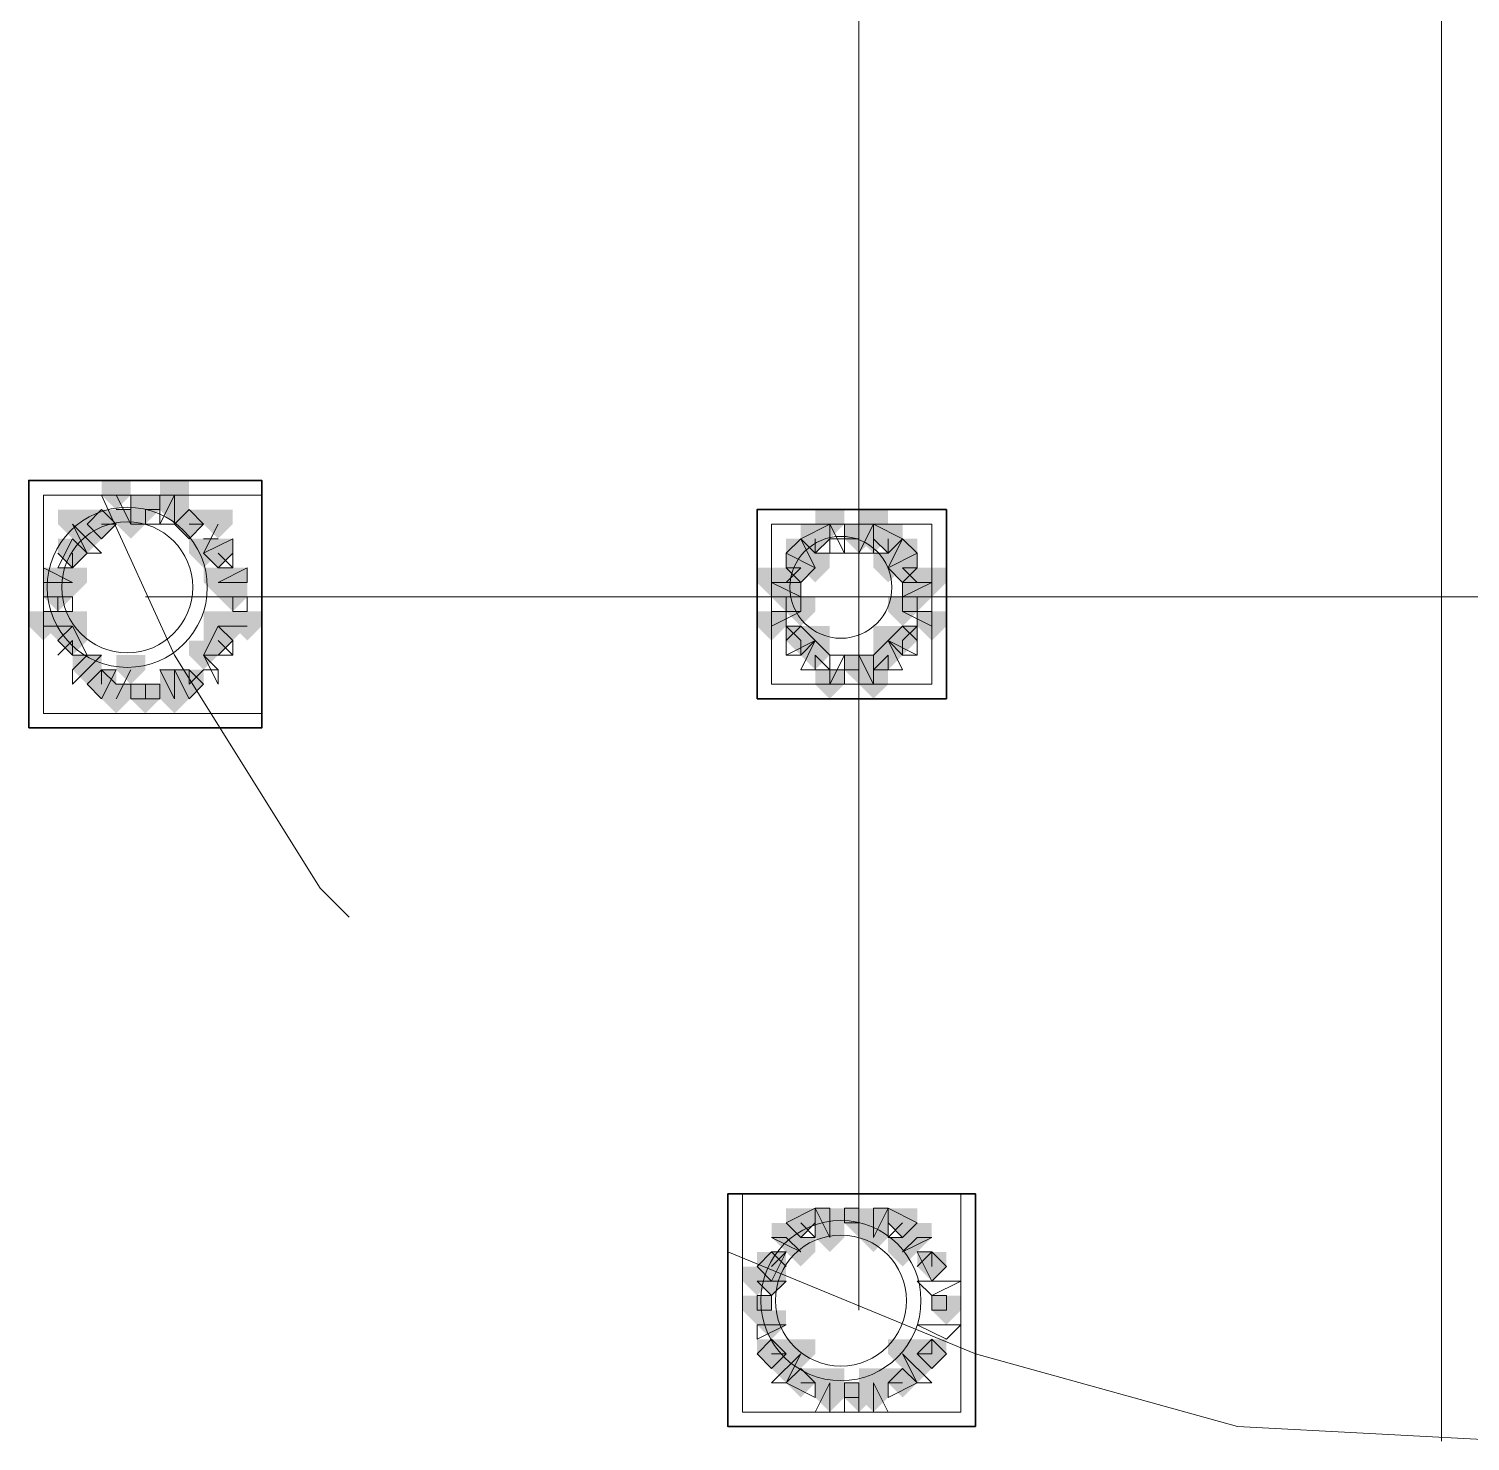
# Model space of a CAD drawing. Header units: millimetres. Extents: x 2315 to 4619, y 1334 to 1897.
# Drawn here: x 3508.08 to 3514.13, y 1548.66 to 1554.59 of the extents above; entities that cross this region are included whole.
import ezdxf

# ---------------------------------------------------------------- set-up
doc = ezdxf.new("R2010")
doc.units = ezdxf.units.MM
for name, color, linetype, true_color in [('PDF_10', 7, 'Continuous', 0x00b85c), ('PDF_AXIS', 7, 'Continuous', 0x00b85c), ('PDF_柱构件', 7, 'Continuous', 0x00b85c), ('PDF_转运站初步方案', 7, 'Continuous', 0x00b85c)]:
    doc.layers.add(name, color=color, linetype=linetype, true_color=true_color)
doc.layers.add('PDF_中心线层', color=1, linetype='Continuous')
doc.layers.add('PDF_粗实线层', color=7, linetype='Continuous')

msp = doc.modelspace()

# ---------------------------------------------------------------- hatches: boundary and pattern name
at = {"layer": 'PDF_10', "transparency": 33554559}
for points in [[(3508.5704, 1552.6298), (3508.5093, 1552.6298), (3508.5093, 1552.5687), (3508.5704, 1552.5076), (3508.6315, 1552.5687), (3508.6315, 1552.6298)], [(3508.5704, 1552.6298), (3508.5093, 1552.6298), (3508.5093, 1552.5687), (3508.5704, 1552.5076), (3508.6315, 1552.5687), (3508.6315, 1552.6298)], [(3508.3871, 1552.5687), (3508.3261, 1552.5687), (3508.3261, 1552.5076), (3508.3871, 1552.4466), (3508.4482, 1552.5076), (3508.4482, 1552.5687)], [(3508.3871, 1552.5687), (3508.3261, 1552.5687), (3508.3261, 1552.5076), (3508.3871, 1552.4466), (3508.4482, 1552.5076), (3508.4482, 1552.5687)], [(3508.3871, 1552.5687), (3508.3261, 1552.5687), (3508.3261, 1552.5076), (3508.3871, 1552.4466), (3508.4482, 1552.5076), (3508.4482, 1552.5687)], [(3508.7536, 1552.5687), (3508.6926, 1552.5687), (3508.6926, 1552.5076), (3508.7536, 1552.4466), (3508.8147, 1552.5076), (3508.8147, 1552.5687)], [(3508.7536, 1552.5687), (3508.6926, 1552.5687), (3508.6926, 1552.5076), (3508.7536, 1552.4466), (3508.8147, 1552.5076), (3508.8147, 1552.5687)], [(3508.7536, 1552.5687), (3508.6926, 1552.5687), (3508.6926, 1552.5076), (3508.7536, 1552.4466), (3508.8147, 1552.5076), (3508.8147, 1552.5687)], [(3511.3801, 1552.5076), (3511.319, 1552.5076), (3511.319, 1552.4466), (3511.3801, 1552.3855), (3511.4412, 1552.4466), (3511.4412, 1552.5076)], [(3511.3801, 1552.5076), (3511.319, 1552.5076), (3511.319, 1552.4466), (3511.3801, 1552.3855), (3511.4412, 1552.4466), (3511.4412, 1552.5076)], [(3511.5634, 1552.5076), (3511.5023, 1552.5076), (3511.5023, 1552.4466), (3511.5634, 1552.3855), (3511.6244, 1552.4466), (3511.6244, 1552.5076)], [(3511.5634, 1552.5076), (3511.5023, 1552.5076), (3511.5023, 1552.4466), (3511.5634, 1552.3855), (3511.6244, 1552.4466), (3511.6244, 1552.5076)], [(3511.6855, 1552.5076), (3511.6244, 1552.5076), (3511.6244, 1552.4466), (3511.6855, 1552.3855), (3511.7466, 1552.4466), (3511.7466, 1552.5076)], [(3511.6855, 1552.5076), (3511.6244, 1552.5076), (3511.6244, 1552.4466), (3511.6855, 1552.3855), (3511.7466, 1552.4466), (3511.7466, 1552.5076)], [(3508.265, 1552.4466), (3508.2039, 1552.4466), (3508.2039, 1552.3855), (3508.265, 1552.3244), (3508.3261, 1552.3855), (3508.3261, 1552.4466)], [(3508.265, 1552.4466), (3508.2039, 1552.4466), (3508.2039, 1552.3855), (3508.265, 1552.3244), (3508.3261, 1552.3855), (3508.3261, 1552.4466)], [(3508.8758, 1552.4466), (3508.8147, 1552.4466), (3508.8147, 1552.3855), (3508.8758, 1552.3244), (3508.9369, 1552.3855), (3508.9369, 1552.4466)], [(3508.8758, 1552.4466), (3508.8147, 1552.4466), (3508.8147, 1552.3855), (3508.8758, 1552.3244), (3508.9369, 1552.3855), (3508.9369, 1552.4466)], [(3511.319, 1552.3855), (3511.258, 1552.3855), (3511.258, 1552.3244), (3511.319, 1552.2633), (3511.3801, 1552.3244), (3511.3801, 1552.3855)], [(3511.319, 1552.3855), (3511.258, 1552.3855), (3511.258, 1552.3244), (3511.319, 1552.2633), (3511.3801, 1552.3244), (3511.3801, 1552.3855)], [(3511.7466, 1552.3855), (3511.6855, 1552.3855), (3511.6855, 1552.3244), (3511.7466, 1552.2633), (3511.8077, 1552.3244), (3511.8077, 1552.3855)], [(3511.7466, 1552.3855), (3511.6855, 1552.3855), (3511.6855, 1552.3244), (3511.7466, 1552.2633), (3511.8077, 1552.3244), (3511.8077, 1552.3855)], [(3508.2039, 1552.2633), (3508.1428, 1552.2633), (3508.1428, 1552.2022), (3508.2039, 1552.1412), (3508.265, 1552.2022), (3508.265, 1552.2633)], [(3508.2039, 1552.2633), (3508.1428, 1552.2633), (3508.1428, 1552.2022), (3508.2039, 1552.1412), (3508.265, 1552.2022), (3508.265, 1552.2633)], [(3508.2039, 1552.2633), (3508.1428, 1552.2633), (3508.1428, 1552.2022), (3508.2039, 1552.1412), (3508.265, 1552.2022), (3508.265, 1552.2633)], [(3508.9369, 1552.2633), (3508.8758, 1552.2633), (3508.8758, 1552.2022), (3508.9369, 1552.1412), (3508.998, 1552.2022), (3508.998, 1552.2633)], [(3508.9369, 1552.2633), (3508.8758, 1552.2633), (3508.8758, 1552.2022), (3508.9369, 1552.1412), (3508.998, 1552.2022), (3508.998, 1552.2633)], [(3511.258, 1552.2633), (3511.1969, 1552.2633), (3511.1969, 1552.2022), (3511.258, 1552.1412), (3511.319, 1552.2022), (3511.319, 1552.2633)], [(3511.258, 1552.2633), (3511.1969, 1552.2633), (3511.1969, 1552.2022), (3511.258, 1552.1412), (3511.319, 1552.2022), (3511.319, 1552.2633)], [(3511.258, 1552.2633), (3511.1969, 1552.2633), (3511.1969, 1552.2022), (3511.258, 1552.1412), (3511.319, 1552.2022), (3511.319, 1552.2633)], [(3511.8077, 1552.2633), (3511.7466, 1552.2633), (3511.7466, 1552.2022), (3511.8077, 1552.1412), (3511.8688, 1552.2022), (3511.8688, 1552.2633)], [(3511.8077, 1552.2633), (3511.7466, 1552.2633), (3511.7466, 1552.2022), (3511.8077, 1552.1412), (3511.8688, 1552.2022), (3511.8688, 1552.2633)], [(3511.8077, 1552.2633), (3511.7466, 1552.2633), (3511.7466, 1552.2022), (3511.8077, 1552.1412), (3511.8688, 1552.2022), (3511.8688, 1552.2633)], [(3508.265, 1552.0801), (3508.2039, 1552.0801), (3508.2039, 1552.019), (3508.265, 1551.9579), (3508.3261, 1552.019), (3508.3261, 1552.0801)], [(3508.265, 1552.0801), (3508.2039, 1552.0801), (3508.2039, 1552.019), (3508.265, 1551.9579), (3508.3261, 1552.019), (3508.3261, 1552.0801)], [(3508.8758, 1552.0801), (3508.8147, 1552.0801), (3508.8147, 1552.019), (3508.8758, 1551.9579), (3508.9369, 1552.019), (3508.9369, 1552.0801)], [(3508.8758, 1552.0801), (3508.8147, 1552.0801), (3508.8147, 1552.019), (3508.8758, 1551.9579), (3508.9369, 1552.019), (3508.9369, 1552.0801)], [(3511.319, 1552.0801), (3511.258, 1552.0801), (3511.258, 1552.019), (3511.319, 1551.9579), (3511.3801, 1552.019), (3511.3801, 1552.0801)], [(3511.319, 1552.0801), (3511.258, 1552.0801), (3511.258, 1552.019), (3511.319, 1551.9579), (3511.3801, 1552.019), (3511.3801, 1552.0801)], [(3511.7466, 1552.0801), (3511.6855, 1552.0801), (3511.6855, 1552.019), (3511.7466, 1551.9579), (3511.8077, 1552.019), (3511.8077, 1552.0801)], [(3511.7466, 1552.0801), (3511.6855, 1552.0801), (3511.6855, 1552.019), (3511.7466, 1551.9579), (3511.8077, 1552.019), (3511.8077, 1552.0801)], [(3511.3801, 1552.019), (3511.319, 1552.019), (3511.319, 1551.9579), (3511.3801, 1551.8968), (3511.4412, 1551.9579), (3511.4412, 1552.019)], [(3511.3801, 1552.019), (3511.319, 1552.019), (3511.319, 1551.9579), (3511.3801, 1551.8968), (3511.4412, 1551.9579), (3511.4412, 1552.019)], [(3511.6855, 1552.019), (3511.6244, 1552.019), (3511.6244, 1551.9579), (3511.6855, 1551.8968), (3511.7466, 1551.9579), (3511.7466, 1552.019)], [(3511.6855, 1552.019), (3511.6244, 1552.019), (3511.6244, 1551.9579), (3511.6855, 1551.8968), (3511.7466, 1551.9579), (3511.7466, 1552.019)], [(3511.5634, 1551.9579), (3511.5023, 1551.9579), (3511.5023, 1551.8968), (3511.5634, 1551.8357), (3511.6244, 1551.8968), (3511.6244, 1551.9579)], [(3511.5634, 1551.9579), (3511.5023, 1551.9579), (3511.5023, 1551.8968), (3511.5634, 1551.8357), (3511.6244, 1551.8968), (3511.6244, 1551.9579)], [(3508.3871, 1551.8968), (3508.3261, 1551.8968), (3508.3261, 1551.8357), (3508.3871, 1551.7747), (3508.4482, 1551.8357), (3508.4482, 1551.8968)], [(3508.3871, 1551.8968), (3508.3261, 1551.8968), (3508.3261, 1551.8357), (3508.3871, 1551.7747), (3508.4482, 1551.8357), (3508.4482, 1551.8968)], [(3508.7536, 1551.8968), (3508.6926, 1551.8968), (3508.6926, 1551.8357), (3508.7536, 1551.7747), (3508.8147, 1551.8357), (3508.8147, 1551.8968)], [(3508.7536, 1551.8968), (3508.6926, 1551.8968), (3508.6926, 1551.8357), (3508.7536, 1551.7747), (3508.8147, 1551.8357), (3508.8147, 1551.8968)], [(3508.5704, 1551.8357), (3508.5093, 1551.8357), (3508.5093, 1551.7747), (3508.5704, 1551.7136), (3508.6315, 1551.7747), (3508.6315, 1551.8357)], [(3508.5704, 1551.8357), (3508.5093, 1551.8357), (3508.5093, 1551.7747), (3508.5704, 1551.7136), (3508.6315, 1551.7747), (3508.6315, 1551.8357)], [(3511.319, 1549.6368), (3511.258, 1549.6368), (3511.258, 1549.5757), (3511.319, 1549.5147), (3511.3801, 1549.5757), (3511.3801, 1549.6368)], [(3511.319, 1549.6368), (3511.258, 1549.6368), (3511.258, 1549.5757), (3511.319, 1549.5147), (3511.3801, 1549.5757), (3511.3801, 1549.6368)], [(3511.5634, 1549.6368), (3511.5023, 1549.6368), (3511.5023, 1549.5757), (3511.5634, 1549.5147), (3511.6244, 1549.5757), (3511.6244, 1549.6368)], [(3511.5634, 1549.6368), (3511.5023, 1549.6368), (3511.5023, 1549.5757), (3511.5634, 1549.5147), (3511.6244, 1549.5757), (3511.6244, 1549.6368)], [(3511.7466, 1549.6368), (3511.6855, 1549.6368), (3511.6855, 1549.5757), (3511.7466, 1549.5147), (3511.8077, 1549.5757), (3511.8077, 1549.6368)], [(3511.7466, 1549.6368), (3511.6855, 1549.6368), (3511.6855, 1549.5757), (3511.7466, 1549.5147), (3511.8077, 1549.5757), (3511.8077, 1549.6368)], [(3511.1969, 1549.4536), (3511.1358, 1549.4536), (3511.1358, 1549.3925), (3511.1969, 1549.3314), (3511.258, 1549.3925), (3511.258, 1549.4536)], [(3511.1969, 1549.4536), (3511.1358, 1549.4536), (3511.1358, 1549.3925), (3511.1969, 1549.3314), (3511.258, 1549.3925), (3511.258, 1549.4536)], [(3511.8688, 1549.4536), (3511.8077, 1549.4536), (3511.8077, 1549.3925), (3511.8688, 1549.3314), (3511.9299, 1549.3925), (3511.9299, 1549.4536)], [(3511.8688, 1549.4536), (3511.8077, 1549.4536), (3511.8077, 1549.3925), (3511.8688, 1549.3314), (3511.9299, 1549.3925), (3511.9299, 1549.4536)], [(3511.1358, 1549.2703), (3511.0747, 1549.2703), (3511.0747, 1549.2093), (3511.1358, 1549.1482), (3511.1969, 1549.2093), (3511.1969, 1549.2703)], [(3511.1358, 1549.2703), (3511.0747, 1549.2703), (3511.0747, 1549.2093), (3511.1358, 1549.1482), (3511.1969, 1549.2093), (3511.1969, 1549.2703)], [(3511.9299, 1549.2703), (3511.8688, 1549.2703), (3511.8688, 1549.2093), (3511.9299, 1549.1482), (3511.9909, 1549.2093), (3511.9909, 1549.2703)], [(3511.9299, 1549.2703), (3511.8688, 1549.2703), (3511.8688, 1549.2093), (3511.9299, 1549.1482), (3511.9909, 1549.2093), (3511.9909, 1549.2703)], [(3511.1969, 1549.0871), (3511.1358, 1549.0871), (3511.1358, 1549.026), (3511.1969, 1548.9649), (3511.258, 1549.026), (3511.258, 1549.0871)], [(3511.1969, 1549.0871), (3511.1358, 1549.0871), (3511.1358, 1549.026), (3511.1969, 1548.9649), (3511.258, 1549.026), (3511.258, 1549.0871)], [(3511.8688, 1549.0871), (3511.8077, 1549.0871), (3511.8077, 1549.026), (3511.8688, 1548.9649), (3511.9299, 1549.026), (3511.9299, 1549.0871)], [(3511.8688, 1549.0871), (3511.8077, 1549.0871), (3511.8077, 1549.026), (3511.8688, 1548.9649), (3511.9299, 1549.026), (3511.9299, 1549.0871)], [(3511.319, 1548.9649), (3511.258, 1548.9649), (3511.258, 1548.9039), (3511.319, 1548.8428), (3511.3801, 1548.9039), (3511.3801, 1548.9649)], [(3511.319, 1548.9649), (3511.258, 1548.9649), (3511.258, 1548.9039), (3511.319, 1548.8428), (3511.3801, 1548.9039), (3511.3801, 1548.9649)], [(3511.7466, 1548.9649), (3511.6855, 1548.9649), (3511.6855, 1548.9039), (3511.7466, 1548.8428), (3511.8077, 1548.9039), (3511.8077, 1548.9649)], [(3511.7466, 1548.9649), (3511.6855, 1548.9649), (3511.6855, 1548.9039), (3511.7466, 1548.8428), (3511.8077, 1548.9039), (3511.8077, 1548.9649)], [(3511.5634, 1548.9039), (3511.5023, 1548.9039), (3511.5023, 1548.8428), (3511.5634, 1548.7817), (3511.6244, 1548.8428), (3511.6244, 1548.9039)], [(3511.5634, 1548.9039), (3511.5023, 1548.9039), (3511.5023, 1548.8428), (3511.5634, 1548.7817), (3511.6244, 1548.8428), (3511.6244, 1548.9039)]]:
    msp.add_hatch(color=256, dxfattribs=at).paths.add_polyline_path(points)
at = {"layer": 'PDF_柱构件', "transparency": 33554559}
for points in [[(3508.4482, 1552.6909), (3508.3871, 1552.6909), (3508.3871, 1552.6298), (3508.4482, 1552.5687), (3508.5093, 1552.6298), (3508.5093, 1552.6909)], [(3508.6926, 1552.6909), (3508.6315, 1552.6909), (3508.6315, 1552.6298), (3508.6926, 1552.5687), (3508.7536, 1552.6298), (3508.7536, 1552.6909)], [(3508.6926, 1552.6298), (3508.6315, 1552.6298), (3508.6315, 1552.5687), (3508.6926, 1552.5076), (3508.7536, 1552.5687), (3508.7536, 1552.6298)], [(3508.265, 1552.5687), (3508.2039, 1552.5687), (3508.2039, 1552.5076), (3508.265, 1552.4466), (3508.3261, 1552.5076), (3508.3261, 1552.5687)], [(3508.5093, 1552.5687), (3508.4482, 1552.5687), (3508.4482, 1552.5076), (3508.5093, 1552.4466), (3508.5704, 1552.5076), (3508.5704, 1552.5687)], [(3508.8758, 1552.5687), (3508.8147, 1552.5687), (3508.8147, 1552.5076), (3508.8758, 1552.4466), (3508.9369, 1552.5076), (3508.9369, 1552.5687)], [(3511.4412, 1552.5687), (3511.3801, 1552.5687), (3511.3801, 1552.5076), (3511.4412, 1552.4466), (3511.5023, 1552.5076), (3511.5023, 1552.5687)], [(3511.6244, 1552.5687), (3511.5634, 1552.5687), (3511.5634, 1552.5076), (3511.6244, 1552.4466), (3511.6855, 1552.5076), (3511.6855, 1552.5687)], [(3508.3261, 1552.5076), (3508.265, 1552.5076), (3508.265, 1552.4466), (3508.3261, 1552.3855), (3508.3871, 1552.4466), (3508.3871, 1552.5076)], [(3511.6244, 1552.5076), (3511.5634, 1552.5076), (3511.5634, 1552.4466), (3511.6244, 1552.3855), (3511.6855, 1552.4466), (3511.6855, 1552.5076)], [(3508.8147, 1552.4466), (3508.7536, 1552.4466), (3508.7536, 1552.3855), (3508.8147, 1552.3244), (3508.8758, 1552.3855), (3508.8758, 1552.4466)], [(3511.319, 1552.4466), (3511.258, 1552.4466), (3511.258, 1552.3855), (3511.319, 1552.3244), (3511.3801, 1552.3855), (3511.3801, 1552.4466)], [(3511.7466, 1552.4466), (3511.6855, 1552.4466), (3511.6855, 1552.3855), (3511.7466, 1552.3244), (3511.8077, 1552.3855), (3511.8077, 1552.4466)], [(3511.3801, 1552.3855), (3511.319, 1552.3855), (3511.319, 1552.3244), (3511.3801, 1552.2633), (3511.4412, 1552.3244), (3511.4412, 1552.3855)], [(3511.6855, 1552.3855), (3511.6244, 1552.3855), (3511.6244, 1552.3244), (3511.6855, 1552.2633), (3511.7466, 1552.3244), (3511.7466, 1552.3855)], [(3508.2039, 1552.3244), (3508.1428, 1552.3244), (3508.1428, 1552.2633), (3508.2039, 1552.2022), (3508.265, 1552.2633), (3508.265, 1552.3244)], [(3508.265, 1552.3244), (3508.2039, 1552.3244), (3508.2039, 1552.2633), (3508.265, 1552.2022), (3508.3261, 1552.2633), (3508.3261, 1552.3244)], [(3508.8758, 1552.3244), (3508.8147, 1552.3244), (3508.8147, 1552.2633), (3508.8758, 1552.2022), (3508.9369, 1552.2633), (3508.9369, 1552.3244)], [(3508.9369, 1552.3244), (3508.8758, 1552.3244), (3508.8758, 1552.2633), (3508.9369, 1552.2022), (3508.998, 1552.2633), (3508.998, 1552.3244)], [(3511.1969, 1552.3244), (3511.1358, 1552.3244), (3511.1358, 1552.2633), (3511.1969, 1552.2022), (3511.258, 1552.2633), (3511.258, 1552.3244)], [(3511.258, 1552.3244), (3511.1969, 1552.3244), (3511.1969, 1552.2633), (3511.258, 1552.2022), (3511.319, 1552.2633), (3511.319, 1552.3244)], [(3511.8077, 1552.3244), (3511.7466, 1552.3244), (3511.7466, 1552.2633), (3511.8077, 1552.2022), (3511.8688, 1552.2633), (3511.8688, 1552.3244)], [(3511.8688, 1552.3244), (3511.8077, 1552.3244), (3511.8077, 1552.2633), (3511.8688, 1552.2022), (3511.9299, 1552.2633), (3511.9299, 1552.3244)], [(3511.319, 1552.2022), (3511.258, 1552.2022), (3511.258, 1552.1412), (3511.319, 1552.0801), (3511.3801, 1552.1412), (3511.3801, 1552.2022)], [(3511.7466, 1552.2022), (3511.6855, 1552.2022), (3511.6855, 1552.1412), (3511.7466, 1552.0801), (3511.8077, 1552.1412), (3511.8077, 1552.2022)], [(3508.1428, 1552.1412), (3508.0817, 1552.1412), (3508.0817, 1552.0801), (3508.1428, 1552.019), (3508.2039, 1552.0801), (3508.2039, 1552.1412)], [(3508.2039, 1552.1412), (3508.1428, 1552.1412), (3508.1428, 1552.0801), (3508.2039, 1552.019), (3508.265, 1552.0801), (3508.265, 1552.1412)], [(3508.265, 1552.1412), (3508.2039, 1552.1412), (3508.2039, 1552.0801), (3508.265, 1552.019), (3508.3261, 1552.0801), (3508.3261, 1552.1412)], [(3508.8758, 1552.1412), (3508.8147, 1552.1412), (3508.8147, 1552.0801), (3508.8758, 1552.019), (3508.9369, 1552.0801), (3508.9369, 1552.1412)], [(3508.9369, 1552.1412), (3508.8758, 1552.1412), (3508.8758, 1552.0801), (3508.9369, 1552.019), (3508.998, 1552.0801), (3508.998, 1552.1412)], [(3508.998, 1552.1412), (3508.9369, 1552.1412), (3508.9369, 1552.0801), (3508.998, 1552.019), (3509.059, 1552.0801), (3509.059, 1552.1412)], [(3511.1969, 1552.1412), (3511.1358, 1552.1412), (3511.1358, 1552.0801), (3511.1969, 1552.019), (3511.258, 1552.0801), (3511.258, 1552.1412)], [(3511.8688, 1552.1412), (3511.8077, 1552.1412), (3511.8077, 1552.0801), (3511.8688, 1552.019), (3511.9299, 1552.0801), (3511.9299, 1552.1412)], [(3511.3801, 1552.0801), (3511.319, 1552.0801), (3511.319, 1552.019), (3511.3801, 1551.9579), (3511.4412, 1552.019), (3511.4412, 1552.0801)], [(3511.6855, 1552.0801), (3511.6244, 1552.0801), (3511.6244, 1552.019), (3511.6855, 1551.9579), (3511.7466, 1552.019), (3511.7466, 1552.0801)], [(3508.8147, 1552.019), (3508.7536, 1552.019), (3508.7536, 1551.9579), (3508.8147, 1551.8968), (3508.8758, 1551.9579), (3508.8758, 1552.019)], [(3508.3261, 1551.9579), (3508.265, 1551.9579), (3508.265, 1551.8968), (3508.3261, 1551.8357), (3508.3871, 1551.8968), (3508.3871, 1551.9579)], [(3508.5093, 1551.9579), (3508.4482, 1551.9579), (3508.4482, 1551.8968), (3508.5093, 1551.8357), (3508.5704, 1551.8968), (3508.5704, 1551.9579)], [(3511.6244, 1551.9579), (3511.5634, 1551.9579), (3511.5634, 1551.8968), (3511.6244, 1551.8357), (3511.6855, 1551.8968), (3511.6855, 1551.9579)], [(3508.6926, 1551.8968), (3508.6315, 1551.8968), (3508.6315, 1551.8357), (3508.6926, 1551.7747), (3508.7536, 1551.8357), (3508.7536, 1551.8968)], [(3511.4412, 1551.8968), (3511.3801, 1551.8968), (3511.3801, 1551.8357), (3511.4412, 1551.7747), (3511.5023, 1551.8357), (3511.5023, 1551.8968)], [(3511.6244, 1551.8968), (3511.5634, 1551.8968), (3511.5634, 1551.8357), (3511.6244, 1551.7747), (3511.6855, 1551.8357), (3511.6855, 1551.8968)], [(3508.4482, 1551.8357), (3508.3871, 1551.8357), (3508.3871, 1551.7747), (3508.4482, 1551.7136), (3508.5093, 1551.7747), (3508.5093, 1551.8357)], [(3508.6926, 1551.8357), (3508.6315, 1551.8357), (3508.6315, 1551.7747), (3508.6926, 1551.7136), (3508.7536, 1551.7747), (3508.7536, 1551.8357)], [(3511.4412, 1549.6368), (3511.3801, 1549.6368), (3511.3801, 1549.5757), (3511.4412, 1549.5147), (3511.5023, 1549.5757), (3511.5023, 1549.6368)], [(3511.6244, 1549.6368), (3511.5634, 1549.6368), (3511.5634, 1549.5757), (3511.6244, 1549.5147), (3511.6855, 1549.5757), (3511.6855, 1549.6368)], [(3511.258, 1549.5757), (3511.1969, 1549.5757), (3511.1969, 1549.5147), (3511.258, 1549.4536), (3511.319, 1549.5147), (3511.319, 1549.5757)], [(3511.4412, 1549.5757), (3511.3801, 1549.5757), (3511.3801, 1549.5147), (3511.4412, 1549.4536), (3511.5023, 1549.5147), (3511.5023, 1549.5757)], [(3511.6244, 1549.5757), (3511.5634, 1549.5757), (3511.5634, 1549.5147), (3511.6244, 1549.4536), (3511.6855, 1549.5147), (3511.6855, 1549.5757)], [(3511.8077, 1549.5757), (3511.7466, 1549.5757), (3511.7466, 1549.5147), (3511.8077, 1549.4536), (3511.8688, 1549.5147), (3511.8688, 1549.5757)], [(3511.319, 1549.5147), (3511.258, 1549.5147), (3511.258, 1549.4536), (3511.319, 1549.3925), (3511.3801, 1549.4536), (3511.3801, 1549.5147)], [(3511.7466, 1549.5147), (3511.6855, 1549.5147), (3511.6855, 1549.4536), (3511.7466, 1549.3925), (3511.8077, 1549.4536), (3511.8077, 1549.5147)], [(3511.1358, 1549.3925), (3511.0747, 1549.3925), (3511.0747, 1549.3314), (3511.1358, 1549.2703), (3511.1969, 1549.3314), (3511.1969, 1549.3925)], [(3511.1969, 1549.3925), (3511.1358, 1549.3925), (3511.1358, 1549.3314), (3511.1969, 1549.2703), (3511.258, 1549.3314), (3511.258, 1549.3925)], [(3511.1969, 1549.2093), (3511.1358, 1549.2093), (3511.1358, 1549.1482), (3511.1969, 1549.0871), (3511.258, 1549.1482), (3511.258, 1549.2093)], [(3511.319, 1549.0871), (3511.258, 1549.0871), (3511.258, 1549.026), (3511.319, 1548.9649), (3511.3801, 1549.026), (3511.3801, 1549.0871)], [(3511.7466, 1549.0871), (3511.6855, 1549.0871), (3511.6855, 1549.026), (3511.7466, 1548.9649), (3511.8077, 1549.026), (3511.8077, 1549.0871)], [(3511.258, 1549.026), (3511.1969, 1549.026), (3511.1969, 1548.9649), (3511.258, 1548.9039), (3511.319, 1548.9649), (3511.319, 1549.026)], [(3511.8077, 1549.026), (3511.7466, 1549.026), (3511.7466, 1548.9649), (3511.8077, 1548.9039), (3511.8688, 1548.9649), (3511.8688, 1549.026)], [(3511.4412, 1548.9649), (3511.3801, 1548.9649), (3511.3801, 1548.9039), (3511.4412, 1548.8428), (3511.5023, 1548.9039), (3511.5023, 1548.9649)], [(3511.6244, 1548.9649), (3511.5634, 1548.9649), (3511.5634, 1548.9039), (3511.6244, 1548.8428), (3511.6855, 1548.9039), (3511.6855, 1548.9649)], [(3511.4412, 1548.9039), (3511.3801, 1548.9039), (3511.3801, 1548.8428), (3511.4412, 1548.7817), (3511.5023, 1548.8428), (3511.5023, 1548.9039)], [(3511.6244, 1548.9039), (3511.5634, 1548.9039), (3511.5634, 1548.8428), (3511.6244, 1548.7817), (3511.6855, 1548.8428), (3511.6855, 1548.9039)]]:
    msp.add_hatch(color=256, dxfattribs=at).paths.add_polyline_path(points)
at = {"layer": 'PDF_转运站初步方案', "transparency": 33554559}
for points in [[(3508.5704, 1552.6298), (3508.5093, 1552.6298), (3508.5093, 1552.5687), (3508.5704, 1552.5076), (3508.6315, 1552.5687), (3508.6315, 1552.6298)], [(3508.5704, 1552.6298), (3508.5093, 1552.6298), (3508.5093, 1552.5687), (3508.5704, 1552.5076), (3508.6315, 1552.5687), (3508.6315, 1552.6298)], [(3508.3871, 1552.5687), (3508.3261, 1552.5687), (3508.3261, 1552.5076), (3508.3871, 1552.4466), (3508.4482, 1552.5076), (3508.4482, 1552.5687)], [(3508.3871, 1552.5687), (3508.3261, 1552.5687), (3508.3261, 1552.5076), (3508.3871, 1552.4466), (3508.4482, 1552.5076), (3508.4482, 1552.5687)], [(3508.7536, 1552.5687), (3508.6926, 1552.5687), (3508.6926, 1552.5076), (3508.7536, 1552.4466), (3508.8147, 1552.5076), (3508.8147, 1552.5687)], [(3508.7536, 1552.5687), (3508.6926, 1552.5687), (3508.6926, 1552.5076), (3508.7536, 1552.4466), (3508.8147, 1552.5076), (3508.8147, 1552.5687)], [(3511.3801, 1552.5076), (3511.319, 1552.5076), (3511.319, 1552.4466), (3511.3801, 1552.3855), (3511.4412, 1552.4466), (3511.4412, 1552.5076)], [(3511.3801, 1552.5076), (3511.319, 1552.5076), (3511.319, 1552.4466), (3511.3801, 1552.3855), (3511.4412, 1552.4466), (3511.4412, 1552.5076)], [(3511.5634, 1552.5076), (3511.5023, 1552.5076), (3511.5023, 1552.4466), (3511.5634, 1552.3855), (3511.6244, 1552.4466), (3511.6244, 1552.5076)], [(3511.5634, 1552.5076), (3511.5023, 1552.5076), (3511.5023, 1552.4466), (3511.5634, 1552.3855), (3511.6244, 1552.4466), (3511.6244, 1552.5076)], [(3511.6855, 1552.5076), (3511.6244, 1552.5076), (3511.6244, 1552.4466), (3511.6855, 1552.3855), (3511.7466, 1552.4466), (3511.7466, 1552.5076)], [(3511.6855, 1552.5076), (3511.6244, 1552.5076), (3511.6244, 1552.4466), (3511.6855, 1552.3855), (3511.7466, 1552.4466), (3511.7466, 1552.5076)], [(3508.265, 1552.4466), (3508.2039, 1552.4466), (3508.2039, 1552.3855), (3508.265, 1552.3244), (3508.3261, 1552.3855), (3508.3261, 1552.4466)], [(3508.265, 1552.4466), (3508.2039, 1552.4466), (3508.2039, 1552.3855), (3508.265, 1552.3244), (3508.3261, 1552.3855), (3508.3261, 1552.4466)], [(3508.8758, 1552.4466), (3508.8147, 1552.4466), (3508.8147, 1552.3855), (3508.8758, 1552.3244), (3508.9369, 1552.3855), (3508.9369, 1552.4466)], [(3508.8758, 1552.4466), (3508.8147, 1552.4466), (3508.8147, 1552.3855), (3508.8758, 1552.3244), (3508.9369, 1552.3855), (3508.9369, 1552.4466)], [(3511.319, 1552.3855), (3511.258, 1552.3855), (3511.258, 1552.3244), (3511.319, 1552.2633), (3511.3801, 1552.3244), (3511.3801, 1552.3855)], [(3511.319, 1552.3855), (3511.258, 1552.3855), (3511.258, 1552.3244), (3511.319, 1552.2633), (3511.3801, 1552.3244), (3511.3801, 1552.3855)], [(3511.7466, 1552.3855), (3511.6855, 1552.3855), (3511.6855, 1552.3244), (3511.7466, 1552.2633), (3511.8077, 1552.3244), (3511.8077, 1552.3855)], [(3511.7466, 1552.3855), (3511.6855, 1552.3855), (3511.6855, 1552.3244), (3511.7466, 1552.2633), (3511.8077, 1552.3244), (3511.8077, 1552.3855)], [(3508.2039, 1552.2633), (3508.1428, 1552.2633), (3508.1428, 1552.2022), (3508.2039, 1552.1412), (3508.265, 1552.2022), (3508.265, 1552.2633)], [(3508.2039, 1552.2633), (3508.1428, 1552.2633), (3508.1428, 1552.2022), (3508.2039, 1552.1412), (3508.265, 1552.2022), (3508.265, 1552.2633)], [(3508.9369, 1552.2633), (3508.8758, 1552.2633), (3508.8758, 1552.2022), (3508.9369, 1552.1412), (3508.998, 1552.2022), (3508.998, 1552.2633)], [(3508.9369, 1552.2633), (3508.8758, 1552.2633), (3508.8758, 1552.2022), (3508.9369, 1552.1412), (3508.998, 1552.2022), (3508.998, 1552.2633)], [(3511.258, 1552.2633), (3511.1969, 1552.2633), (3511.1969, 1552.2022), (3511.258, 1552.1412), (3511.319, 1552.2022), (3511.319, 1552.2633)], [(3511.258, 1552.2633), (3511.1969, 1552.2633), (3511.1969, 1552.2022), (3511.258, 1552.1412), (3511.319, 1552.2022), (3511.319, 1552.2633)], [(3511.8077, 1552.2633), (3511.7466, 1552.2633), (3511.7466, 1552.2022), (3511.8077, 1552.1412), (3511.8688, 1552.2022), (3511.8688, 1552.2633)], [(3511.8077, 1552.2633), (3511.7466, 1552.2633), (3511.7466, 1552.2022), (3511.8077, 1552.1412), (3511.8688, 1552.2022), (3511.8688, 1552.2633)], [(3508.265, 1552.0801), (3508.2039, 1552.0801), (3508.2039, 1552.019), (3508.265, 1551.9579), (3508.3261, 1552.019), (3508.3261, 1552.0801)], [(3508.265, 1552.0801), (3508.2039, 1552.0801), (3508.2039, 1552.019), (3508.265, 1551.9579), (3508.3261, 1552.019), (3508.3261, 1552.0801)], [(3508.8758, 1552.0801), (3508.8147, 1552.0801), (3508.8147, 1552.019), (3508.8758, 1551.9579), (3508.9369, 1552.019), (3508.9369, 1552.0801)], [(3508.8758, 1552.0801), (3508.8147, 1552.0801), (3508.8147, 1552.019), (3508.8758, 1551.9579), (3508.9369, 1552.019), (3508.9369, 1552.0801)], [(3511.319, 1552.0801), (3511.258, 1552.0801), (3511.258, 1552.019), (3511.319, 1551.9579), (3511.3801, 1552.019), (3511.3801, 1552.0801)], [(3511.319, 1552.0801), (3511.258, 1552.0801), (3511.258, 1552.019), (3511.319, 1551.9579), (3511.3801, 1552.019), (3511.3801, 1552.0801)], [(3511.7466, 1552.0801), (3511.6855, 1552.0801), (3511.6855, 1552.019), (3511.7466, 1551.9579), (3511.8077, 1552.019), (3511.8077, 1552.0801)], [(3511.7466, 1552.0801), (3511.6855, 1552.0801), (3511.6855, 1552.019), (3511.7466, 1551.9579), (3511.8077, 1552.019), (3511.8077, 1552.0801)], [(3511.3801, 1552.019), (3511.319, 1552.019), (3511.319, 1551.9579), (3511.3801, 1551.8968), (3511.4412, 1551.9579), (3511.4412, 1552.019)], [(3511.3801, 1552.019), (3511.319, 1552.019), (3511.319, 1551.9579), (3511.3801, 1551.8968), (3511.4412, 1551.9579), (3511.4412, 1552.019)], [(3511.6855, 1552.019), (3511.6244, 1552.019), (3511.6244, 1551.9579), (3511.6855, 1551.8968), (3511.7466, 1551.9579), (3511.7466, 1552.019)], [(3511.6855, 1552.019), (3511.6244, 1552.019), (3511.6244, 1551.9579), (3511.6855, 1551.8968), (3511.7466, 1551.9579), (3511.7466, 1552.019)], [(3511.5634, 1551.9579), (3511.5023, 1551.9579), (3511.5023, 1551.8968), (3511.5634, 1551.8357), (3511.6244, 1551.8968), (3511.6244, 1551.9579)], [(3511.5634, 1551.9579), (3511.5023, 1551.9579), (3511.5023, 1551.8968), (3511.5634, 1551.8357), (3511.6244, 1551.8968), (3511.6244, 1551.9579)], [(3508.3871, 1551.8968), (3508.3261, 1551.8968), (3508.3261, 1551.8357), (3508.3871, 1551.7747), (3508.4482, 1551.8357), (3508.4482, 1551.8968)], [(3508.3871, 1551.8968), (3508.3261, 1551.8968), (3508.3261, 1551.8357), (3508.3871, 1551.7747), (3508.4482, 1551.8357), (3508.4482, 1551.8968)], [(3508.7536, 1551.8968), (3508.6926, 1551.8968), (3508.6926, 1551.8357), (3508.7536, 1551.7747), (3508.8147, 1551.8357), (3508.8147, 1551.8968)], [(3508.7536, 1551.8968), (3508.6926, 1551.8968), (3508.6926, 1551.8357), (3508.7536, 1551.7747), (3508.8147, 1551.8357), (3508.8147, 1551.8968)], [(3508.5704, 1551.8357), (3508.5093, 1551.8357), (3508.5093, 1551.7747), (3508.5704, 1551.7136), (3508.6315, 1551.7747), (3508.6315, 1551.8357)], [(3508.5704, 1551.8357), (3508.5093, 1551.8357), (3508.5093, 1551.7747), (3508.5704, 1551.7136), (3508.6315, 1551.7747), (3508.6315, 1551.8357)], [(3511.319, 1549.6368), (3511.258, 1549.6368), (3511.258, 1549.5757), (3511.319, 1549.5147), (3511.3801, 1549.5757), (3511.3801, 1549.6368)], [(3511.319, 1549.6368), (3511.258, 1549.6368), (3511.258, 1549.5757), (3511.319, 1549.5147), (3511.3801, 1549.5757), (3511.3801, 1549.6368)], [(3511.5634, 1549.6368), (3511.5023, 1549.6368), (3511.5023, 1549.5757), (3511.5634, 1549.5147), (3511.6244, 1549.5757), (3511.6244, 1549.6368)], [(3511.5634, 1549.6368), (3511.5023, 1549.6368), (3511.5023, 1549.5757), (3511.5634, 1549.5147), (3511.6244, 1549.5757), (3511.6244, 1549.6368)], [(3511.7466, 1549.6368), (3511.6855, 1549.6368), (3511.6855, 1549.5757), (3511.7466, 1549.5147), (3511.8077, 1549.5757), (3511.8077, 1549.6368)], [(3511.7466, 1549.6368), (3511.6855, 1549.6368), (3511.6855, 1549.5757), (3511.7466, 1549.5147), (3511.8077, 1549.5757), (3511.8077, 1549.6368)], [(3511.1969, 1549.4536), (3511.1358, 1549.4536), (3511.1358, 1549.3925), (3511.1969, 1549.3314), (3511.258, 1549.3925), (3511.258, 1549.4536)], [(3511.1969, 1549.4536), (3511.1358, 1549.4536), (3511.1358, 1549.3925), (3511.1969, 1549.3314), (3511.258, 1549.3925), (3511.258, 1549.4536)], [(3511.8688, 1549.4536), (3511.8077, 1549.4536), (3511.8077, 1549.3925), (3511.8688, 1549.3314), (3511.9299, 1549.3925), (3511.9299, 1549.4536)], [(3511.8688, 1549.4536), (3511.8077, 1549.4536), (3511.8077, 1549.3925), (3511.8688, 1549.3314), (3511.9299, 1549.3925), (3511.9299, 1549.4536)], [(3511.1358, 1549.2703), (3511.0747, 1549.2703), (3511.0747, 1549.2093), (3511.1358, 1549.1482), (3511.1969, 1549.2093), (3511.1969, 1549.2703)], [(3511.1358, 1549.2703), (3511.0747, 1549.2703), (3511.0747, 1549.2093), (3511.1358, 1549.1482), (3511.1969, 1549.2093), (3511.1969, 1549.2703)], [(3511.9299, 1549.2703), (3511.8688, 1549.2703), (3511.8688, 1549.2093), (3511.9299, 1549.1482), (3511.9909, 1549.2093), (3511.9909, 1549.2703)], [(3511.9299, 1549.2703), (3511.8688, 1549.2703), (3511.8688, 1549.2093), (3511.9299, 1549.1482), (3511.9909, 1549.2093), (3511.9909, 1549.2703)], [(3511.1969, 1549.0871), (3511.1358, 1549.0871), (3511.1358, 1549.026), (3511.1969, 1548.9649), (3511.258, 1549.026), (3511.258, 1549.0871)], [(3511.1969, 1549.0871), (3511.1358, 1549.0871), (3511.1358, 1549.026), (3511.1969, 1548.9649), (3511.258, 1549.026), (3511.258, 1549.0871)], [(3511.8688, 1549.0871), (3511.8077, 1549.0871), (3511.8077, 1549.026), (3511.8688, 1548.9649), (3511.9299, 1549.026), (3511.9299, 1549.0871)], [(3511.8688, 1549.0871), (3511.8077, 1549.0871), (3511.8077, 1549.026), (3511.8688, 1548.9649), (3511.9299, 1549.026), (3511.9299, 1549.0871)], [(3511.319, 1548.9649), (3511.258, 1548.9649), (3511.258, 1548.9039), (3511.319, 1548.8428), (3511.3801, 1548.9039), (3511.3801, 1548.9649)], [(3511.319, 1548.9649), (3511.258, 1548.9649), (3511.258, 1548.9039), (3511.319, 1548.8428), (3511.3801, 1548.9039), (3511.3801, 1548.9649)], [(3511.7466, 1548.9649), (3511.6855, 1548.9649), (3511.6855, 1548.9039), (3511.7466, 1548.8428), (3511.8077, 1548.9039), (3511.8077, 1548.9649)], [(3511.7466, 1548.9649), (3511.6855, 1548.9649), (3511.6855, 1548.9039), (3511.7466, 1548.8428), (3511.8077, 1548.9039), (3511.8077, 1548.9649)], [(3511.5634, 1548.9039), (3511.5023, 1548.9039), (3511.5023, 1548.8428), (3511.5634, 1548.7817), (3511.6244, 1548.8428), (3511.6244, 1548.9039)], [(3511.5634, 1548.9039), (3511.5023, 1548.9039), (3511.5023, 1548.8428), (3511.5634, 1548.7817), (3511.6244, 1548.8428), (3511.6244, 1548.9039)]]:
    msp.add_hatch(color=256, dxfattribs=at).paths.add_polyline_path(points)

# ---------------------------------------------------------------- linework, layer by layer
at = {"layer": 'PDF_10', "lineweight": 18}
for points in [[(3508.6315, 1552.5687), (3508.5704, 1552.5687), (3508.5704, 1552.5076)], [(3508.4482, 1552.5076), (3508.3871, 1552.5076)], [(3508.8147, 1552.5076), (3508.7536, 1552.5076)], [(3511.5634, 1552.5076), (3511.5634, 1552.4466), (3511.5023, 1552.4466)], [(3511.4412, 1552.4466), (3511.3801, 1552.3855), (3511.3801, 1552.4466)], [(3511.6855, 1552.4466), (3511.6855, 1552.3855), (3511.6244, 1552.4466)], [(3508.265, 1552.3855), (3508.265, 1552.3244), (3508.2039, 1552.3855)], [(3508.9369, 1552.3244), (3508.8758, 1552.3855)], [(3508.8758, 1552.3244), (3508.9369, 1552.3855)], [(3511.258, 1552.3244), (3511.319, 1552.3244), (3511.258, 1552.2633)], [(3511.8077, 1552.2633), (3511.7466, 1552.3244), (3511.8077, 1552.3244)], [(3508.2039, 1552.2022), (3508.2039, 1552.1412)], [(3508.9369, 1552.1412), (3508.9369, 1552.2022), (3508.998, 1552.2022)], [(3511.258, 1552.2022), (3511.258, 1552.1412)], [(3511.8077, 1552.1412), (3511.8077, 1552.2022)], [(3511.258, 1552.0801), (3511.319, 1552.019)], [(3511.319, 1552.0801), (3511.258, 1552.019)], [(3511.7466, 1552.019), (3511.8077, 1552.0801)], [(3511.7466, 1552.0801), (3511.8077, 1552.019)], [(3508.2039, 1551.9579), (3508.265, 1552.019), (3508.265, 1551.9579)], [(3508.8758, 1551.9579), (3508.9369, 1552.019)], [(3508.8758, 1552.019), (3508.9369, 1551.9579)], [(3511.3801, 1551.8968), (3511.3801, 1551.9579), (3511.4412, 1551.8968)], [(3511.5023, 1551.8968), (3511.5634, 1551.8968), (3511.5634, 1551.9579)], [(3511.6244, 1551.8968), (3511.6855, 1551.9579), (3511.6855, 1551.8968)], [(3508.3871, 1551.8357), (3508.3871, 1551.8968), (3508.4482, 1551.8357)], [(3508.7536, 1551.8968), (3508.7536, 1551.8357), (3508.8147, 1551.8968)], [(3508.5704, 1551.8357), (3508.5704, 1551.7747), (3508.6315, 1551.7747)], [(3511.5023, 1549.5757), (3511.5634, 1549.5757), (3511.5634, 1549.6368)], [(3511.319, 1549.5147), (3511.3801, 1549.5757)], [(3511.3801, 1549.5147), (3511.319, 1549.5757)], [(3511.6855, 1549.5757), (3511.7466, 1549.5147)], [(3511.6855, 1549.5147), (3511.7466, 1549.5757)], [(3511.1969, 1549.3925), (3511.258, 1549.4536)], [(3511.258, 1549.3925), (3511.1969, 1549.4536)], [(3511.8077, 1549.3925), (3511.8688, 1549.4536), (3511.8688, 1549.3925)], [(3511.1969, 1549.2093), (3511.1358, 1549.2093), (3511.1358, 1549.2703)], [(3511.9299, 1549.2703), (3511.9299, 1549.2093), (3511.8688, 1549.2093)], [(3511.1969, 1549.026), (3511.258, 1549.026), (3511.1969, 1549.0871)], [(3511.8688, 1549.0871), (3511.8688, 1549.026), (3511.8077, 1549.026)], [(3511.319, 1548.9039), (3511.3801, 1548.9039), (3511.319, 1548.9039)], [(3511.5634, 1548.9039), (3511.5634, 1548.8428), (3511.5023, 1548.8428)], [(3511.7466, 1548.9039), (3511.6855, 1548.9039), (3511.7466, 1548.9039)]]:
    msp.add_lwpolyline(points, dxfattribs=at)
at = {"layer": 'PDF_AXIS', "lineweight": 18}
for points in [[(3508.1428, 1551.7136), (3508.1428, 1552.6298), (3509.059, 1552.6298), (3509.059, 1551.7136)], [(3511.1969, 1551.8357), (3511.1969, 1552.5076), (3511.8688, 1552.5076), (3511.8688, 1551.8357)], [(3511.9909, 1548.7817), (3511.9909, 1549.6979), (3511.0747, 1549.6979), (3511.0747, 1548.7817)]]:
    msp.add_lwpolyline(points, close=True, dxfattribs=at)
at = {"layer": 'PDF_中心线层', "color": 112, "lineweight": 18, "true_color": 0x00b85c}
msp.add_lwpolyline([(3514.0066, 1560.6925), (3514.0066, 1548.6595)], close=True, dxfattribs=at)
for points in [[(3511.5634, 1549.2093), (3511.5634, 1560.1428)], [(3520.0536, 1554.7066), (3519.9315, 1553.546), (3519.6261, 1552.4466), (3519.0763, 1551.4082), (3518.4045, 1550.553), (3517.4882, 1549.8201), (3516.5109, 1549.2093), (3515.4726, 1548.8428), (3514.312, 1548.6595), (3513.1515, 1548.7206), (3512.052, 1549.026), (3511.0136, 1549.4536), (3511.0136, 1549.5147)], [(3509.4255, 1550.8584), (3509.3034, 1550.9806), (3508.6926, 1551.9579), (3508.3871, 1552.6298)], [(3508.5704, 1552.2022), (3519.5039, 1552.2022)]]:
    msp.add_lwpolyline(points, dxfattribs=at)
at = {"layer": 'PDF_柱构件', "lineweight": 18}
for points in [[(3508.4482, 1552.6298), (3508.5093, 1552.5076)], [(3508.6315, 1552.5076), (3508.5093, 1552.5076), (3508.5093, 1552.6298), (3508.6315, 1552.6298)], [(3508.6926, 1552.6298), (3508.6926, 1552.5076), (3508.6315, 1552.5076)], [(3508.4482, 1552.5076), (3508.3871, 1552.4466), (3508.3261, 1552.5076), (3508.3871, 1552.5687)], [(3508.7536, 1552.4466), (3508.6926, 1552.5076), (3508.7536, 1552.5687), (3508.8147, 1552.5076)], [(3508.265, 1552.5076), (3508.3871, 1552.3855), (3508.3261, 1552.3855)], [(3508.8758, 1552.5076), (3508.8147, 1552.3855)], [(3511.4412, 1552.3855), (3511.3801, 1552.3855), (3511.319, 1552.4466), (3511.4412, 1552.5076)], [(3511.4412, 1552.5076), (3511.5023, 1552.3855), (3511.4412, 1552.3855)], [(3511.5634, 1552.3855), (3511.5023, 1552.3855), (3511.5023, 1552.5076), (3511.5634, 1552.5076)], [(3511.6244, 1552.5076), (3511.6244, 1552.3855), (3511.5634, 1552.3855)], [(3511.6855, 1552.3855), (3511.6244, 1552.3855), (3511.6244, 1552.5076), (3511.7466, 1552.4466)], [(3508.3261, 1552.3855), (3508.265, 1552.3244), (3508.2039, 1552.3244), (3508.265, 1552.4466)], [(3508.8758, 1552.3244), (3508.8147, 1552.3855), (3508.9369, 1552.4466), (3508.9369, 1552.3244)], [(3511.319, 1552.4466), (3511.3801, 1552.3244), (3511.258, 1552.3855)], [(3511.8077, 1552.3855), (3511.6855, 1552.3244), (3511.7466, 1552.4466)], [(3511.3801, 1552.3244), (3511.319, 1552.2633), (3511.258, 1552.3244), (3511.258, 1552.3855)], [(3511.7466, 1552.2633), (3511.6855, 1552.3244), (3511.8077, 1552.3855), (3511.8077, 1552.3244)], [(3508.1428, 1552.3244), (3508.265, 1552.2633), (3508.1428, 1552.2633)], [(3508.998, 1552.2633), (3508.8758, 1552.2633), (3508.998, 1552.3244)], [(3511.1969, 1552.2633), (3511.319, 1552.2633), (3511.319, 1552.2022)], [(3511.8688, 1552.2633), (3511.7466, 1552.2022), (3511.7466, 1552.2633)], [(3508.265, 1552.2022), (3508.265, 1552.1412), (3508.1428, 1552.1412), (3508.1428, 1552.2022)], [(3508.9369, 1552.1412), (3508.9369, 1552.2022), (3508.998, 1552.2022), (3508.998, 1552.1412)], [(3511.319, 1552.2022), (3511.319, 1552.1412), (3511.1969, 1552.1412), (3511.1969, 1552.2022)], [(3511.7466, 1552.1412), (3511.7466, 1552.2022), (3511.8688, 1552.2022), (3511.8688, 1552.1412)], [(3511.1969, 1552.0801), (3511.319, 1552.1412)], [(3511.8688, 1552.0801), (3511.7466, 1552.1412)], [(3508.1428, 1552.0801), (3508.265, 1552.0801)], [(3508.265, 1552.0801), (3508.3261, 1551.9579), (3508.265, 1551.9579), (3508.2039, 1552.019)], [(3508.8147, 1551.9579), (3508.8758, 1552.0801), (3508.9369, 1552.019), (3508.9369, 1551.9579)], [(3508.998, 1552.0801), (3508.8758, 1552.0801)], [(3511.319, 1552.0801), (3511.3801, 1552.019), (3511.258, 1551.9579), (3511.258, 1552.0801)], [(3511.6855, 1552.019), (3511.7466, 1552.0801), (3511.8077, 1552.0801), (3511.8077, 1551.9579)], [(3511.258, 1551.9579), (3511.3801, 1552.019), (3511.319, 1551.9579)], [(3511.3801, 1552.019), (3511.4412, 1551.9579), (3511.4412, 1551.8968), (3511.319, 1551.8968)], [(3511.6244, 1551.9579), (3511.6855, 1552.019), (3511.7466, 1551.8968), (3511.6244, 1551.8968)], [(3508.265, 1551.8968), (3508.3261, 1551.9579), (3508.3871, 1551.9579), (3508.265, 1551.8357)], [(3508.8758, 1551.8357), (3508.8147, 1551.9579), (3508.8758, 1551.8968)], [(3511.4412, 1551.8357), (3511.4412, 1551.9579), (3511.5023, 1551.9579)], [(3511.5023, 1551.9579), (3511.5634, 1551.9579), (3511.5634, 1551.8357), (3511.5023, 1551.8357)], [(3511.6244, 1551.8357), (3511.5634, 1551.9579), (3511.6244, 1551.9579)], [(3508.3871, 1551.8968), (3508.4482, 1551.8968), (3508.3871, 1551.7747), (3508.3261, 1551.8357)], [(3508.4482, 1551.7747), (3508.5093, 1551.8968)], [(3508.6926, 1551.7747), (3508.6315, 1551.8968), (3508.6926, 1551.8968)], [(3508.6926, 1551.8968), (3508.7536, 1551.8968), (3508.8147, 1551.8357), (3508.7536, 1551.7747)], [(3508.5093, 1551.8357), (3508.6315, 1551.8357), (3508.6315, 1551.7747), (3508.5093, 1551.7747)], [(3511.319, 1549.5147), (3511.3801, 1549.5147), (3511.3801, 1549.6368), (3511.258, 1549.5757)], [(3511.3801, 1549.6368), (3511.4412, 1549.5147), (3511.4412, 1549.6368)], [(3511.5023, 1549.5757), (3511.5634, 1549.5757), (3511.5634, 1549.6368), (3511.5023, 1549.6368)], [(3511.6244, 1549.6368), (3511.6244, 1549.5147), (3511.6855, 1549.6368)], [(3511.6855, 1549.5147), (3511.7466, 1549.5147), (3511.8077, 1549.5757), (3511.6855, 1549.6368)], [(3511.1969, 1549.5147), (3511.319, 1549.4536), (3511.258, 1549.5147)], [(3511.8077, 1549.5147), (3511.7466, 1549.4536), (3511.8688, 1549.5147)], [(3511.1969, 1549.3314), (3511.258, 1549.4536), (3511.1969, 1549.4536), (3511.1358, 1549.3925)], [(3511.8077, 1549.4536), (3511.8688, 1549.3314), (3511.9299, 1549.3925), (3511.8688, 1549.4536)], [(3511.1358, 1549.3314), (3511.1969, 1549.2703), (3511.258, 1549.3314)], [(3511.1969, 1549.2093), (3511.1969, 1549.2703), (3511.1358, 1549.2703), (3511.1358, 1549.2093)], [(3511.8688, 1549.2703), (3511.8688, 1549.2093), (3511.9299, 1549.2093), (3511.9299, 1549.2703)], [(3511.1358, 1549.0871), (3511.258, 1549.1482), (3511.1969, 1549.1482), (3511.1358, 1549.1482)], [(3511.9909, 1549.1482), (3511.8688, 1549.1482), (3511.8077, 1549.1482), (3511.9299, 1549.0871)], [(3511.258, 1549.026), (3511.1969, 1549.0871), (3511.1358, 1549.026), (3511.1969, 1548.9649)], [(3511.8688, 1549.0871), (3511.8077, 1549.026), (3511.8688, 1548.9649), (3511.9299, 1549.026)], [(3511.258, 1548.9039), (3511.319, 1549.026), (3511.1969, 1548.9039)], [(3511.8688, 1548.9039), (3511.7466, 1549.026), (3511.8077, 1548.9039)], [(3511.3801, 1548.9039), (3511.319, 1548.9649), (3511.258, 1548.9039), (3511.3801, 1548.8428)], [(3511.7466, 1548.9649), (3511.6855, 1548.9039), (3511.6855, 1548.8428), (3511.8077, 1548.9039)], [(3511.4412, 1548.7817), (3511.4412, 1548.9039), (3511.3801, 1548.7817)], [(3511.5634, 1548.9039), (3511.5023, 1548.9039), (3511.5023, 1548.7817), (3511.5634, 1548.7817)], [(3511.6855, 1548.7817), (3511.6244, 1548.9039), (3511.6244, 1548.7817)]]:
    msp.add_lwpolyline(points, close=True, dxfattribs=at)
for points in [[(3508.5093, 1552.5687), (3508.4482, 1552.5687)], [(3508.8758, 1552.4466), (3508.8147, 1552.4466)], [(3511.5023, 1552.4466), (3511.4412, 1552.4466)], [(3511.258, 1552.1412), (3511.258, 1552.0801)], [(3511.8077, 1552.0801), (3511.8077, 1552.1412)], [(3511.319, 1552.019), (3511.319, 1551.9579)], [(3511.7466, 1551.9579), (3511.6855, 1552.019), (3511.8077, 1551.9579), (3511.7466, 1551.9579), (3511.7466, 1552.019)], [(3508.8147, 1551.8968), (3508.8758, 1551.8968)], [(3511.4412, 1551.8968), (3511.5023, 1551.8968)], [(3508.4482, 1551.8357), (3508.5093, 1551.8357)], [(3511.9299, 1549.3314), (3511.8077, 1549.3314), (3511.8688, 1549.2703), (3511.9909, 1549.3314), (3511.9299, 1549.3314), (3511.8688, 1549.3314)], [(3511.9299, 1549.1482), (3511.8688, 1549.1482)]]:
    msp.add_lwpolyline(points, dxfattribs=at)
at = {"layer": 'PDF_粗实线层', "color": 112, "lineweight": 35, "true_color": 0x00b85c}
for points in [[(3508.0817, 1551.6525), (3508.0817, 1552.6909), (3509.059, 1552.6909), (3509.059, 1551.6525)], [(3511.1358, 1551.7747), (3511.9299, 1551.7747), (3511.9299, 1552.5687), (3511.1358, 1552.5687)], [(3512.052, 1548.7206), (3512.052, 1549.6979), (3511.0136, 1549.6979), (3511.0136, 1548.7206)]]:
    msp.add_lwpolyline(points, close=True, dxfattribs=at)
at = {"layer": 'PDF_转运站初步方案', "lineweight": 18}
for centre, radius in [((3508.4945, 1552.2426), 0.3359), ((3508.4945, 1552.2426), 0.2749), ((3511.4876, 1552.2426), 0.2138), ((3511.4876, 1552.2426), 0.2138), ((3511.4876, 1549.2495), 0.3359), ((3511.4876, 1549.2495), 0.2749)]:
    msp.add_circle(centre, radius, dxfattribs=at)

doc.saveas('drawing.dxf')
